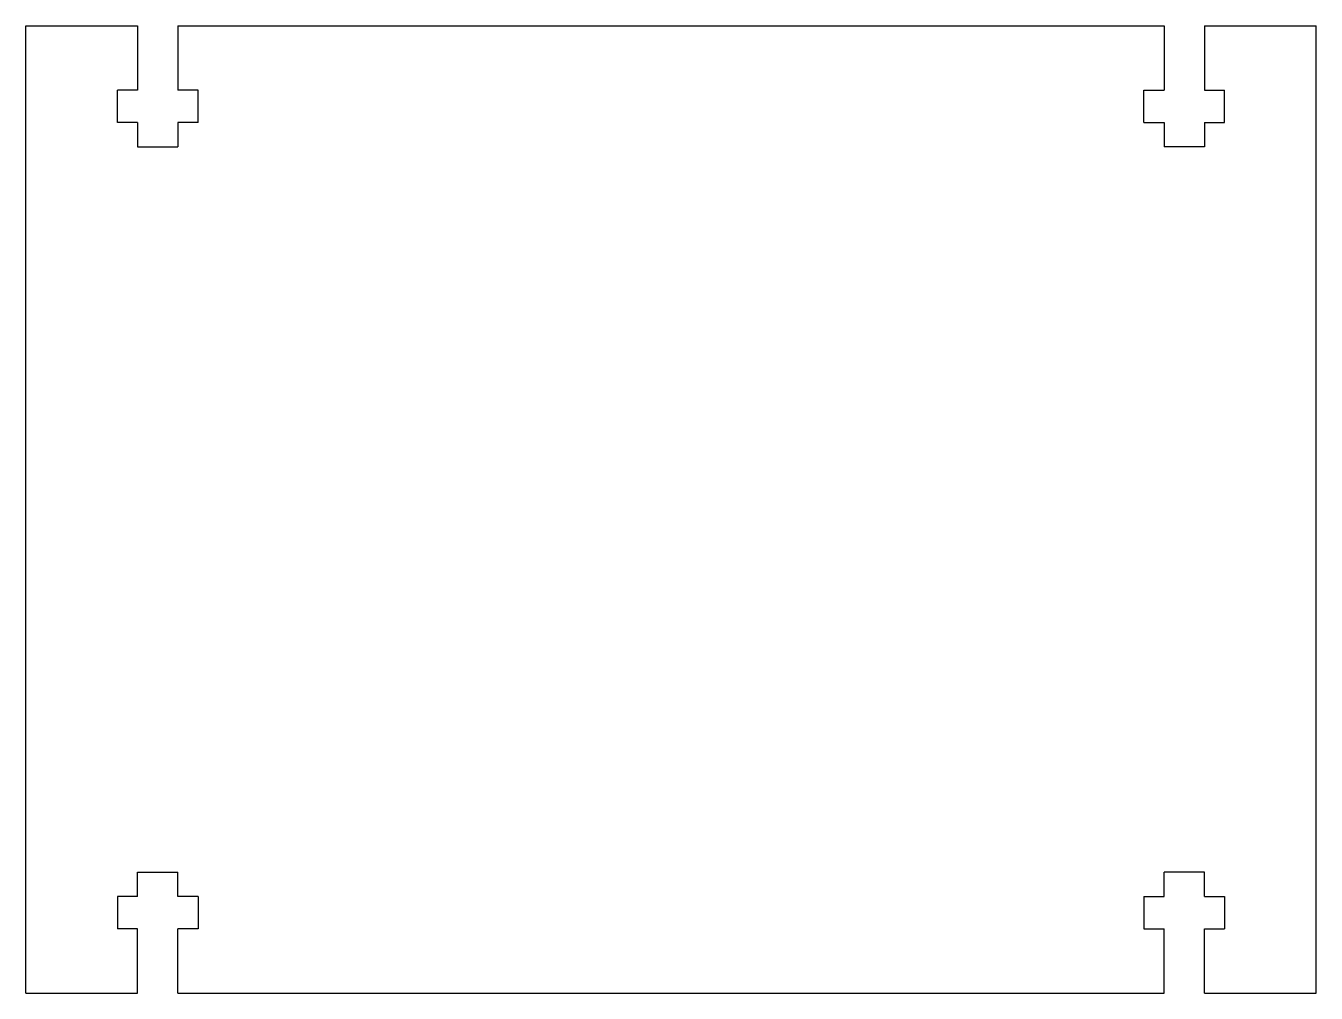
# Model space of a CAD drawing. Extents: x 0 to 4, y 0 to 3.
import ezdxf

# ---------------------------------------------------------------- set-up
doc = ezdxf.new("R2010")
doc.units = 0
doc.header["$MEASUREMENT"] = 0
doc.layers.add('MODELSKETCH_VISIBLE', color=7, linetype='CONTINUOUS')

msp = doc.modelspace()

# ---------------------------------------------------------------- linework, layer by layer
at = {"layer": 'MODELSKETCH_VISIBLE'}
for p, q in [((0, 3), (0.34651, 3)), ((0, 0), (0, 3)), ((0.34651, 3), (0.34651, 2.8)), ((0.47151, 3), (3.52849, 3)), ((0.47151, 3), (0.47151, 2.8)), ((3.65349, 3), (4, 3)), ((4, 0), (4, 3)), ((3.52849, 3), (3.52849, 2.8)), ((3.65349, 3), (3.65349, 2.8)), ((0.28401, 2.7), (0.28401, 2.8)), ((0.34651, 2.8), (0.28401, 2.8)), ((0.53401, 2.8), (0.47151, 2.8)), ((0.53401, 2.7), (0.53401, 2.8)), ((3.46599, 2.7), (3.46599, 2.8)), ((3.46599, 2.8), (3.52849, 2.8)), ((3.65349, 2.8), (3.71599, 2.8)), ((3.71599, 2.7), (3.71599, 2.8)), ((0.34651, 2.7), (0.28401, 2.7)), ((0.34651, 2.7), (0.34651, 2.625)), ((0.53401, 2.7), (0.47151, 2.7)), ((0.47151, 2.7), (0.47151, 2.625)), ((3.46599, 2.7), (3.52849, 2.7)), ((3.52849, 2.7), (3.52849, 2.625)), ((3.65349, 2.7), (3.71599, 2.7)), ((3.65349, 2.7), (3.65349, 2.625)), ((0.34651, 2.625), (0.47151, 2.625)), ((3.65349, 2.625), (3.52849, 2.625)), ((0.34651, 0.3), (0.34651, 0.375)), ((0.34651, 0.375), (0.47151, 0.375)), ((0.47151, 0.3), (0.47151, 0.375)), ((3.52849, 0.3), (3.52849, 0.375)), ((3.65349, 0.375), (3.52849, 0.375)), ((3.65349, 0.3), (3.65349, 0.375)), ((0.28401, 0.3), (0.28401, 0.2)), ((0.34651, 0.3), (0.28401, 0.3)), ((0.53401, 0.3), (0.47151, 0.3)), ((0.53401, 0.3), (0.53401, 0.2)), ((3.46599, 0.3), (3.46599, 0.2)), ((3.46599, 0.3), (3.52849, 0.3)), ((3.65349, 0.3), (3.71599, 0.3)), ((3.71599, 0.3), (3.71599, 0.2)), ((3.46599, 0.2), (3.52849, 0.2)), ((3.52849, 0), (3.52849, 0.2)), ((3.65349, 0.2), (3.71599, 0.2)), ((3.65349, 0), (3.65349, 0.2)), ((0.34651, 0.2), (0.28401, 0.2)), ((0.34651, 0), (0.34651, 0.2)), ((0.47151, 0), (0.47151, 0.2)), ((0.53401, 0.2), (0.47151, 0.2)), ((0, 0), (0.34651, 0)), ((0.47151, 0), (3.52849, 0)), ((3.65349, 0), (4, 0))]:
    msp.add_line(p, q, dxfattribs=at)

doc.saveas('drawing.dxf')
